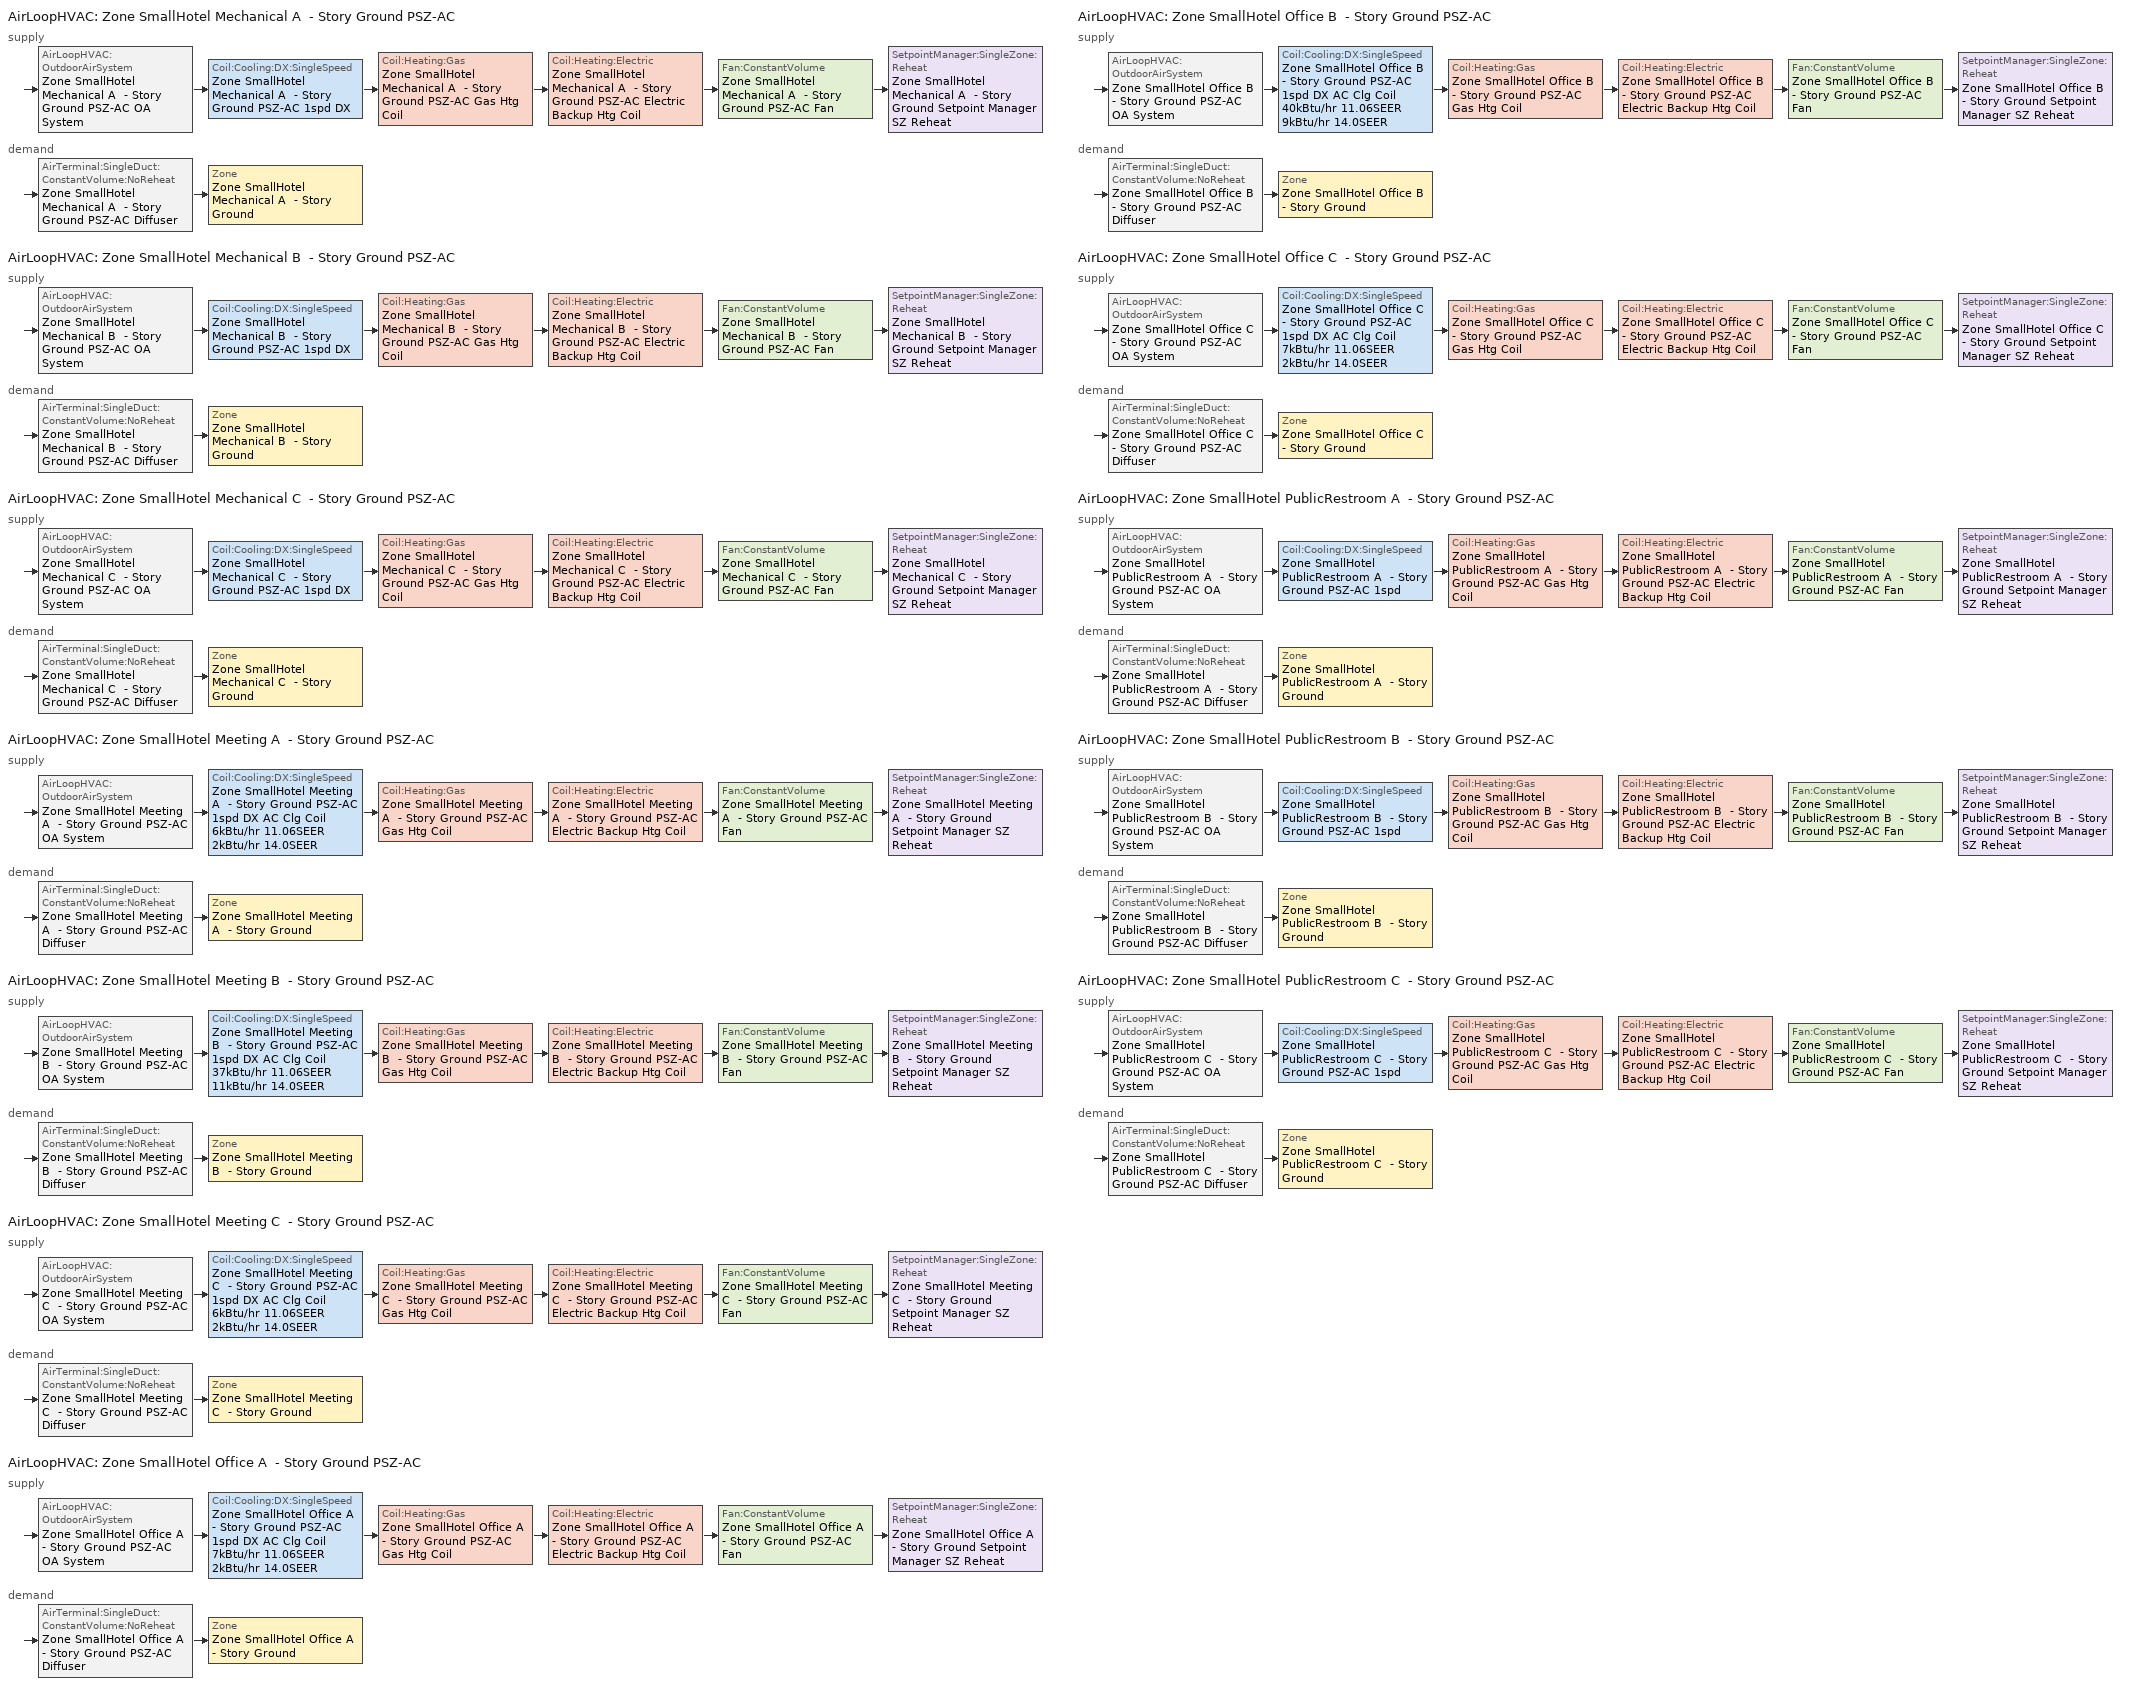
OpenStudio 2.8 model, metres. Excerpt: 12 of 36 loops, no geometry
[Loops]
AirLoopHVAC 'Zone SmallHotel Mechanical A  - Story Ground PSZ-AC'
 supply: AirLoopHVAC:OutdoorAirSystem 'Zone SmallHotel Mechanical A  - Story Ground PSZ-AC OA System' > Coil:Cooling:DX:SingleSpeed 'Zone SmallHotel Mechanical A  - Story Ground PSZ-AC 1spd DX AC Clg Coil 2kBtu/hr 11.06SEER 0kBtu/hr 14.0SEER' > Coil:Heating:Gas 'Zone SmallHotel Mechanical A  - Story Ground PSZ-AC Gas Htg Coil' > Coil:Heating:Electric 'Zone SmallHotel Mechanical A  - Story Ground PSZ-AC Electric Backup Htg Coil' > Fan:ConstantVolume 'Zone SmallHotel Mechanical A  - Story Ground PSZ-AC Fan' > SetpointManager:SingleZone:Reheat 'Zone SmallHotel Mechanical A  - Story Ground Setpoint Manager SZ Reheat'
 demand: AirTerminal:SingleDuct:ConstantVolume:NoReheat 'Zone SmallHotel Mechanical A  - Story Ground PSZ-AC Diffuser' > Zone 'Zone SmallHotel Mechanical A  - Story Ground'
AirLoopHVAC 'Zone SmallHotel Mechanical B  - Story Ground PSZ-AC'
 supply: AirLoopHVAC:OutdoorAirSystem 'Zone SmallHotel Mechanical B  - Story Ground PSZ-AC OA System' > Coil:Cooling:DX:SingleSpeed 'Zone SmallHotel Mechanical B  - Story Ground PSZ-AC 1spd DX AC Clg Coil 10kBtu/hr 11.06SEER 2kBtu/hr 14.0SEER' > Coil:Heating:Gas 'Zone SmallHotel Mechanical B  - Story Ground PSZ-AC Gas Htg Coil' > Coil:Heating:Electric 'Zone SmallHotel Mechanical B  - Story Ground PSZ-AC Electric Backup Htg Coil' > Fan:ConstantVolume 'Zone SmallHotel Mechanical B  - Story Ground PSZ-AC Fan' > SetpointManager:SingleZone:Reheat 'Zone SmallHotel Mechanical B  - Story Ground Setpoint Manager SZ Reheat'
 demand: AirTerminal:SingleDuct:ConstantVolume:NoReheat 'Zone SmallHotel Mechanical B  - Story Ground PSZ-AC Diffuser' > Zone 'Zone SmallHotel Mechanical B  - Story Ground'
AirLoopHVAC 'Zone SmallHotel Mechanical C  - Story Ground PSZ-AC'
 supply: AirLoopHVAC:OutdoorAirSystem 'Zone SmallHotel Mechanical C  - Story Ground PSZ-AC OA System' > Coil:Cooling:DX:SingleSpeed 'Zone SmallHotel Mechanical C  - Story Ground PSZ-AC 1spd DX AC Clg Coil 1kBtu/hr 11.06SEER 0kBtu/hr 14.0SEER' > Coil:Heating:Gas 'Zone SmallHotel Mechanical C  - Story Ground PSZ-AC Gas Htg Coil' > Coil:Heating:Electric 'Zone SmallHotel Mechanical C  - Story Ground PSZ-AC Electric Backup Htg Coil' > Fan:ConstantVolume 'Zone SmallHotel Mechanical C  - Story Ground PSZ-AC Fan' > SetpointManager:SingleZone:Reheat 'Zone SmallHotel Mechanical C  - Story Ground Setpoint Manager SZ Reheat'
 demand: AirTerminal:SingleDuct:ConstantVolume:NoReheat 'Zone SmallHotel Mechanical C  - Story Ground PSZ-AC Diffuser' > Zone 'Zone SmallHotel Mechanical C  - Story Ground'
AirLoopHVAC 'Zone SmallHotel Meeting A  - Story Ground PSZ-AC'
 supply: AirLoopHVAC:OutdoorAirSystem 'Zone SmallHotel Meeting A  - Story Ground PSZ-AC OA System' > Coil:Cooling:DX:SingleSpeed 'Zone SmallHotel Meeting A  - Story Ground PSZ-AC 1spd DX AC Clg Coil 6kBtu/hr 11.06SEER 2kBtu/hr 14.0SEER' > Coil:Heating:Gas 'Zone SmallHotel Meeting A  - Story Ground PSZ-AC Gas Htg Coil' > Coil:Heating:Electric 'Zone SmallHotel Meeting A  - Story Ground PSZ-AC Electric Backup Htg Coil' > Fan:ConstantVolume 'Zone SmallHotel Meeting A  - Story Ground PSZ-AC Fan' > SetpointManager:SingleZone:Reheat 'Zone SmallHotel Meeting A  - Story Ground Setpoint Manager SZ Reheat'
 demand: AirTerminal:SingleDuct:ConstantVolume:NoReheat 'Zone SmallHotel Meeting A  - Story Ground PSZ-AC Diffuser' > Zone 'Zone SmallHotel Meeting A  - Story Ground'
AirLoopHVAC 'Zone SmallHotel Meeting B  - Story Ground PSZ-AC'
 supply: AirLoopHVAC:OutdoorAirSystem 'Zone SmallHotel Meeting B  - Story Ground PSZ-AC OA System' > Coil:Cooling:DX:SingleSpeed 'Zone SmallHotel Meeting B  - Story Ground PSZ-AC 1spd DX AC Clg Coil 37kBtu/hr 11.06SEER 11kBtu/hr 14.0SEER' > Coil:Heating:Gas 'Zone SmallHotel Meeting B  - Story Ground PSZ-AC Gas Htg Coil' > Coil:Heating:Electric 'Zone SmallHotel Meeting B  - Story Ground PSZ-AC Electric Backup Htg Coil' > Fan:ConstantVolume 'Zone SmallHotel Meeting B  - Story Ground PSZ-AC Fan' > SetpointManager:SingleZone:Reheat 'Zone SmallHotel Meeting B  - Story Ground Setpoint Manager SZ Reheat'
 demand: AirTerminal:SingleDuct:ConstantVolume:NoReheat 'Zone SmallHotel Meeting B  - Story Ground PSZ-AC Diffuser' > Zone 'Zone SmallHotel Meeting B  - Story Ground'
AirLoopHVAC 'Zone SmallHotel Meeting C  - Story Ground PSZ-AC'
 supply: AirLoopHVAC:OutdoorAirSystem 'Zone SmallHotel Meeting C  - Story Ground PSZ-AC OA System' > Coil:Cooling:DX:SingleSpeed 'Zone SmallHotel Meeting C  - Story Ground PSZ-AC 1spd DX AC Clg Coil 6kBtu/hr 11.06SEER 2kBtu/hr 14.0SEER' > Coil:Heating:Gas 'Zone SmallHotel Meeting C  - Story Ground PSZ-AC Gas Htg Coil' > Coil:Heating:Electric 'Zone SmallHotel Meeting C  - Story Ground PSZ-AC Electric Backup Htg Coil' > Fan:ConstantVolume 'Zone SmallHotel Meeting C  - Story Ground PSZ-AC Fan' > SetpointManager:SingleZone:Reheat 'Zone SmallHotel Meeting C  - Story Ground Setpoint Manager SZ Reheat'
 demand: AirTerminal:SingleDuct:ConstantVolume:NoReheat 'Zone SmallHotel Meeting C  - Story Ground PSZ-AC Diffuser' > Zone 'Zone SmallHotel Meeting C  - Story Ground'
AirLoopHVAC 'Zone SmallHotel Office A  - Story Ground PSZ-AC'
 supply: AirLoopHVAC:OutdoorAirSystem 'Zone SmallHotel Office A  - Story Ground PSZ-AC OA System' > Coil:Cooling:DX:SingleSpeed 'Zone SmallHotel Office A  - Story Ground PSZ-AC 1spd DX AC Clg Coil 7kBtu/hr 11.06SEER 2kBtu/hr 14.0SEER' > Coil:Heating:Gas 'Zone SmallHotel Office A  - Story Ground PSZ-AC Gas Htg Coil' > Coil:Heating:Electric 'Zone SmallHotel Office A  - Story Ground PSZ-AC Electric Backup Htg Coil' > Fan:ConstantVolume 'Zone SmallHotel Office A  - Story Ground PSZ-AC Fan' > SetpointManager:SingleZone:Reheat 'Zone SmallHotel Office A  - Story Ground Setpoint Manager SZ Reheat'
 demand: AirTerminal:SingleDuct:ConstantVolume:NoReheat 'Zone SmallHotel Office A  - Story Ground PSZ-AC Diffuser' > Zone 'Zone SmallHotel Office A  - Story Ground'
AirLoopHVAC 'Zone SmallHotel Office B  - Story Ground PSZ-AC'
 supply: AirLoopHVAC:OutdoorAirSystem 'Zone SmallHotel Office B  - Story Ground PSZ-AC OA System' > Coil:Cooling:DX:SingleSpeed 'Zone SmallHotel Office B  - Story Ground PSZ-AC 1spd DX AC Clg Coil 40kBtu/hr 11.06SEER 9kBtu/hr 14.0SEER' > Coil:Heating:Gas 'Zone SmallHotel Office B  - Story Ground PSZ-AC Gas Htg Coil' > Coil:Heating:Electric 'Zone SmallHotel Office B  - Story Ground PSZ-AC Electric Backup Htg Coil' > Fan:ConstantVolume 'Zone SmallHotel Office B  - Story Ground PSZ-AC Fan' > SetpointManager:SingleZone:Reheat 'Zone SmallHotel Office B  - Story Ground Setpoint Manager SZ Reheat'
 demand: AirTerminal:SingleDuct:ConstantVolume:NoReheat 'Zone SmallHotel Office B  - Story Ground PSZ-AC Diffuser' > Zone 'Zone SmallHotel Office B  - Story Ground'
AirLoopHVAC 'Zone SmallHotel Office C  - Story Ground PSZ-AC'
 supply: AirLoopHVAC:OutdoorAirSystem 'Zone SmallHotel Office C  - Story Ground PSZ-AC OA System' > Coil:Cooling:DX:SingleSpeed 'Zone SmallHotel Office C  - Story Ground PSZ-AC 1spd DX AC Clg Coil 7kBtu/hr 11.06SEER 2kBtu/hr 14.0SEER' > Coil:Heating:Gas 'Zone SmallHotel Office C  - Story Ground PSZ-AC Gas Htg Coil' > Coil:Heating:Electric 'Zone SmallHotel Office C  - Story Ground PSZ-AC Electric Backup Htg Coil' > Fan:ConstantVolume 'Zone SmallHotel Office C  - Story Ground PSZ-AC Fan' > SetpointManager:SingleZone:Reheat 'Zone SmallHotel Office C  - Story Ground Setpoint Manager SZ Reheat'
 demand: AirTerminal:SingleDuct:ConstantVolume:NoReheat 'Zone SmallHotel Office C  - Story Ground PSZ-AC Diffuser' > Zone 'Zone SmallHotel Office C  - Story Ground'
AirLoopHVAC 'Zone SmallHotel PublicRestroom A  - Story Ground PSZ-AC'
 supply: AirLoopHVAC:OutdoorAirSystem 'Zone SmallHotel PublicRestroom A  - Story Ground PSZ-AC OA System' > Coil:Cooling:DX:SingleSpeed 'Zone SmallHotel PublicRestroom A  - Story Ground PSZ-AC 1spd DX AC Clg Coil 2kBtu/hr 11.06SEER 0kBtu/hr 14.0SEER' > Coil:Heating:Gas 'Zone SmallHotel PublicRestroom A  - Story Ground PSZ-AC Gas Htg Coil' > Coil:Heating:Electric 'Zone SmallHotel PublicRestroom A  - Story Ground PSZ-AC Electric Backup Htg Coil' > Fan:ConstantVolume 'Zone SmallHotel PublicRestroom A  - Story Ground PSZ-AC Fan' > SetpointManager:SingleZone:Reheat 'Zone SmallHotel PublicRestroom A  - Story Ground Setpoint Manager SZ Reheat'
 demand: AirTerminal:SingleDuct:ConstantVolume:NoReheat 'Zone SmallHotel PublicRestroom A  - Story Ground PSZ-AC Diffuser' > Zone 'Zone SmallHotel PublicRestroom A  - Story Ground'
AirLoopHVAC 'Zone SmallHotel PublicRestroom B  - Story Ground PSZ-AC'
 supply: AirLoopHVAC:OutdoorAirSystem 'Zone SmallHotel PublicRestroom B  - Story Ground PSZ-AC OA System' > Coil:Cooling:DX:SingleSpeed 'Zone SmallHotel PublicRestroom B  - Story Ground PSZ-AC 1spd DX AC Clg Coil 10kBtu/hr 11.06SEER 2kBtu/hr 14.0SEER' > Coil:Heating:Gas 'Zone SmallHotel PublicRestroom B  - Story Ground PSZ-AC Gas Htg Coil' > Coil:Heating:Electric 'Zone SmallHotel PublicRestroom B  - Story Ground PSZ-AC Electric Backup Htg Coil' > Fan:ConstantVolume 'Zone SmallHotel PublicRestroom B  - Story Ground PSZ-AC Fan' > SetpointManager:SingleZone:Reheat 'Zone SmallHotel PublicRestroom B  - Story Ground Setpoint Manager SZ Reheat'
 demand: AirTerminal:SingleDuct:ConstantVolume:NoReheat 'Zone SmallHotel PublicRestroom B  - Story Ground PSZ-AC Diffuser' > Zone 'Zone SmallHotel PublicRestroom B  - Story Ground'
AirLoopHVAC 'Zone SmallHotel PublicRestroom C  - Story Ground PSZ-AC'
 supply: AirLoopHVAC:OutdoorAirSystem 'Zone SmallHotel PublicRestroom C  - Story Ground PSZ-AC OA System' > Coil:Cooling:DX:SingleSpeed 'Zone SmallHotel PublicRestroom C  - Story Ground PSZ-AC 1spd DX AC Clg Coil 2kBtu/hr 11.06SEER 0kBtu/hr 14.0SEER' > Coil:Heating:Gas 'Zone SmallHotel PublicRestroom C  - Story Ground PSZ-AC Gas Htg Coil' > Coil:Heating:Electric 'Zone SmallHotel PublicRestroom C  - Story Ground PSZ-AC Electric Backup Htg Coil' > Fan:ConstantVolume 'Zone SmallHotel PublicRestroom C  - Story Ground PSZ-AC Fan' > SetpointManager:SingleZone:Reheat 'Zone SmallHotel PublicRestroom C  - Story Ground Setpoint Manager SZ Reheat'
 demand: AirTerminal:SingleDuct:ConstantVolume:NoReheat 'Zone SmallHotel PublicRestroom C  - Story Ground PSZ-AC Diffuser' > Zone 'Zone SmallHotel PublicRestroom C  - Story Ground'
[SizingPeriod:DesignDay] Daily Dry-Bulb Temperature Range {deltaC}=0; Barometric Pressure {Pa}=99040; Wind Direction {deg}=190; Sky Clearness=0; Rain Indicator=0; Snow Indicator=0; Day of Month=21; Month=1; Day Type=WinterDesignDay; Daylight Saving Time Indicator=0; Humidity Indicating Type=Wetbulb; Dry-Bulb Temperature Range Modifier Type=DefaultMultipliers; Solar Model Indicator=ASHRAEClearSky
Name | Maximum Dry-Bulb Temperature {C} | Humidity Indicating Conditions at Maximum Dry-Bulb | Wind Speed {m/s}
Cherry Capital Ann Htg 99% Condns DB 1 | -14.8 | -14.8 | 2.8
Cherry Capital Ann Htg 99.6% Condns DB 1 | -17.4 | -17.4 | 2.8
Cherry Capital Ann Htg Wind 99% Condns WS=>MCDB 1 | -3.8 | -3.8 | 9.5
[Sizing:Zone] Zone Cooling Design Supply Air Temperature Input Method=SupplyAirTemperature; Zone Cooling Design Supply Air Temperature {C}=12.7778; Zone Cooling Design Supply Air Temperature Difference {deltaC}=11.11; Zone Heating Design Supply Air Temperature Input Method=SupplyAirTemperature; Zone Heating Design Supply Air Temperature {C}=50; Zone Heating Design Supply Air Temperature Difference {deltaC}=11.11; Zone Cooling Design Supply Air Humidity Ratio {kg-H2O/kg-air}=0.0085; Zone Heating Design Supply Air Humidity Ratio {kg-H2O/kg-air}=0.008; Cooling Design Air Flow Method=DesignDay; Heating Design Air Flow Method=DesignDay; Account for Dedicated Outdoor Air System=No; Dedicated Outdoor Air System Control Strategy=NeutralSupplyAir; Dedicated Outdoor Air Low Setpoint Temperature for Design {C}=autosize; Dedicated Outdoor Air High Setpoint Temperature for Design {C}=autosize
Zone SmallHotel Mechanical A  - Story Ground; Zone SmallHotel Mechanical B  - Story Ground; Zone SmallHotel Mechanical C  - Story Ground; Zone SmallHotel PublicRestroom A  - Story Ground; Zone SmallHotel PublicRestroom B  - Story Ground; Zone SmallHotel PublicRestroom C  - Story Ground; Zone SmallHotel Meeting A  - Story Ground; Zone SmallHotel Meeting B  - Story Ground; Zone SmallHotel Meeting C  - Story Ground; Zone SmallHotel Office A  - Story Ground; Zone SmallHotel Office B  - Story Ground; Zone SmallHotel Office C  - Story Ground
[Zone equipment]
Zone SmallHotel Mechanical A  - Story Ground: Zone SmallHotel Mechanical A  - Story Ground PSZ-AC Diffuser
Zone SmallHotel Mechanical B  - Story Ground: Zone SmallHotel Mechanical B  - Story Ground PSZ-AC Diffuser
Zone SmallHotel Mechanical C  - Story Ground: Zone SmallHotel Mechanical C  - Story Ground PSZ-AC Diffuser
Zone SmallHotel PublicRestroom A  - Story Ground: Zone SmallHotel PublicRestroom A  - Story Ground Exhaust Fan, Zone SmallHotel PublicRestroom A  - Story Ground PSZ-AC Diffuser
Zone SmallHotel PublicRestroom B  - Story Ground: Zone SmallHotel PublicRestroom B  - Story Ground Exhaust Fan, Zone SmallHotel PublicRestroom B  - Story Ground PSZ-AC Diffuser
Zone SmallHotel PublicRestroom C  - Story Ground: Zone SmallHotel PublicRestroom C  - Story Ground Exhaust Fan, Zone SmallHotel PublicRestroom C  - Story Ground PSZ-AC Diffuser
Zone SmallHotel Meeting A  - Story Ground: Zone SmallHotel Meeting A  - Story Ground PSZ-AC Diffuser
Zone SmallHotel Meeting B  - Story Ground: Zone SmallHotel Meeting B  - Story Ground PSZ-AC Diffuser
Zone SmallHotel Meeting C  - Story Ground: Zone SmallHotel Meeting C  - Story Ground PSZ-AC Diffuser
Zone SmallHotel Office A  - Story Ground: Zone SmallHotel Office A  - Story Ground PSZ-AC Diffuser
Zone SmallHotel Office B  - Story Ground: Zone SmallHotel Office B  - Story Ground PSZ-AC Diffuser
Zone SmallHotel Office C  - Story Ground: Zone SmallHotel Office C  - Story Ground PSZ-AC Diffuser
[Fan:ZoneExhaust] Availability Schedule=Always On Discrete; Fan Total Efficiency=0.0660786; Pressure Rise {Pa}=124.544; Flow Fraction Schedule=Always On Discrete; System Availability Manager Coupling Mode=Decoupled
Name | Maximum Flow Rate {m3/s}
Zone SmallHotel PublicRestroom A  - Story Ground Exhaust Fan; Zone SmallHotel PublicRestroom C  - Story Ground Exhaust Fan | 0.00864341
Zone SmallHotel PublicRestroom B  - Story Ground Exhaust Fan | 0.0589409
[AirLoopHVAC] Design Supply Air Flow Rate {m3/s}=AutoSize
Name | Availability Schedule
Zone SmallHotel Mechanical A  - Story Ground PSZ-AC | Zone SmallHotel Mechanical A  - Story Ground PSZ-AC Occ Sch
Zone SmallHotel Mechanical B  - Story Ground PSZ-AC | Zone SmallHotel Mechanical B  - Story Ground PSZ-AC Occ Sch
Zone SmallHotel Mechanical C  - Story Ground PSZ-AC | Zone SmallHotel Mechanical C  - Story Ground PSZ-AC Occ Sch
Zone SmallHotel Meeting A  - Story Ground PSZ-AC | Zone SmallHotel Meeting A  - Story Ground PSZ-AC Occ Sch
Zone SmallHotel Meeting B  - Story Ground PSZ-AC | Zone SmallHotel Meeting B  - Story Ground PSZ-AC Occ Sch
Zone SmallHotel Meeting C  - Story Ground PSZ-AC | Zone SmallHotel Meeting C  - Story Ground PSZ-AC Occ Sch
Zone SmallHotel Office A  - Story Ground PSZ-AC | Zone SmallHotel Office A  - Story Ground PSZ-AC Occ Sch
Zone SmallHotel Office B  - Story Ground PSZ-AC | Zone SmallHotel Office B  - Story Ground PSZ-AC Occ Sch
Zone SmallHotel Office C  - Story Ground PSZ-AC | Zone SmallHotel Office C  - Story Ground PSZ-AC Occ Sch
Zone SmallHotel PublicRestroom A  - Story Ground PSZ-AC | Zone SmallHotel PublicRestroom A  - Story Ground PSZ-AC Occ Sch
Zone SmallHotel PublicRestroom B  - Story Ground PSZ-AC | Zone SmallHotel PublicRestroom B  - Story Ground PSZ-AC Occ Sch
Zone SmallHotel PublicRestroom C  - Story Ground PSZ-AC | Zone SmallHotel PublicRestroom C  - Story Ground PSZ-AC Occ Sch
[Sizing:System] Type of Load to Size On=Sensible; Design Outdoor Air Flow Rate {m3/s}=Autosize; Central Heating Maximum System Air Flow Ratio=1; Preheat Design Temperature {C}=7.22222; Preheat Design Humidity Ratio {kg-H2O/kg-Air}=0.008; Precool Design Temperature {C}=12.7778; Precool Design Humidity Ratio {kg-H2O/kg-Air}=0.008; Central Cooling Design Supply Air Temperature {C}=12.7778; Central Heating Design Supply Air Temperature {C}=50; Sizing Option=Coincident; 100% Outdoor Air in Cooling=No; 100% Outdoor Air in Heating=No; Central Cooling Design Supply Air Humidity Ratio {kg-H2O/kg-Air}=0.0085; Central Heating Design Supply Air Humidity Ratio {kg-H2O/kg-Air}=0.008; Cooling Design Air Flow Method=DesignDay; Cooling Design Air Flow Rate {m3/s}=0; Heating Design Air Flow Method=DesignDay; Heating Design Air Flow Rate {m3/s}=0; System Outdoor Air Method=ZoneSum; Zone Maximum Outdoor Air Fraction=1; Cooling Supply Air Flow Rate Per Floor Area {m3/s-m2}=0.00996765; Cooling Fraction of Autosized Cooling Supply Air Flow Rate=1; Cooling Supply Air Flow Rate Per Unit Cooling Capacity {m3/s-W}=3.94755e-05; Heating Supply Air Flow Rate Per Floor Area {m3/s-m2}=0.00996765; Heating Fraction of Autosized Heating Supply Air Flow Rate=1; Heating Fraction of Autosized Cooling Supply Air Flow Rate=1; Heating Supply Air Flow Rate Per Unit Heating Capacity {m3/s-W}=3.15882e-05; Cooling Design Capacity Method=CoolingDesignCapacity; Cooling Design Capacity {W}=autosize; Cooling Design Capacity Per Floor Area {W/m2}=234.7; Fraction of Autosized Cooling Design Capacity=1; Heating Design Capacity Method=HeatingDesignCapacity; Heating Design Capacity {W}=autosize; Heating Design Capacity Per Floor Area {W/m2}=157; Fraction of Autosized Heating Design Capacity=1; Central Cooling Capacity Control Method=OnOff
Zone SmallHotel Mechanical A  - Story Ground PSZ-AC; Zone SmallHotel Mechanical B  - Story Ground PSZ-AC; Zone SmallHotel Mechanical C  - Story Ground PSZ-AC; Zone SmallHotel Meeting A  - Story Ground PSZ-AC; Zone SmallHotel Meeting B  - Story Ground PSZ-AC; Zone SmallHotel Meeting C  - Story Ground PSZ-AC; Zone SmallHotel Office A  - Story Ground PSZ-AC; Zone SmallHotel Office B  - Story Ground PSZ-AC; Zone SmallHotel Office C  - Story Ground PSZ-AC; Zone SmallHotel PublicRestroom A  - Story Ground PSZ-AC; Zone SmallHotel PublicRestroom B  - Story Ground PSZ-AC; Zone SmallHotel PublicRestroom C  - Story Ground PSZ-AC
[SetpointManager:SingleZone:Reheat] Minimum Supply Air Temperature {C}=12.7778; Maximum Supply Air Temperature {C}=50
Name | Control Zone | Setpoint Node or NodeList
Zone SmallHotel Mechanical A  - Story Ground Setpoint Manager SZ Reheat | Zone SmallHotel Mechanical A  - Story Ground | Zone SmallHotel Mechanical A  - Story Ground PSZ-AC Supply Outlet Node
Zone SmallHotel Mechanical B  - Story Ground Setpoint Manager SZ Reheat | Zone SmallHotel Mechanical B  - Story Ground | Zone SmallHotel Mechanical B  - Story Ground PSZ-AC Supply Outlet Node
Zone SmallHotel Mechanical C  - Story Ground Setpoint Manager SZ Reheat | Zone SmallHotel Mechanical C  - Story Ground | Zone SmallHotel Mechanical C  - Story Ground PSZ-AC Supply Outlet Node
Zone SmallHotel Meeting A  - Story Ground Setpoint Manager SZ Reheat | Zone SmallHotel Meeting A  - Story Ground | Zone SmallHotel Meeting A  - Story Ground PSZ-AC Supply Outlet Node
Zone SmallHotel Meeting B  - Story Ground Setpoint Manager SZ Reheat | Zone SmallHotel Meeting B  - Story Ground | Zone SmallHotel Meeting B  - Story Ground PSZ-AC Supply Outlet Node
Zone SmallHotel Meeting C  - Story Ground Setpoint Manager SZ Reheat | Zone SmallHotel Meeting C  - Story Ground | Zone SmallHotel Meeting C  - Story Ground PSZ-AC Supply Outlet Node
Zone SmallHotel Office A  - Story Ground Setpoint Manager SZ Reheat | Zone SmallHotel Office A  - Story Ground | Zone SmallHotel Office A  - Story Ground PSZ-AC Supply Outlet Node
Zone SmallHotel Office B  - Story Ground Setpoint Manager SZ Reheat | Zone SmallHotel Office B  - Story Ground | Zone SmallHotel Office B  - Story Ground PSZ-AC Supply Outlet Node
Zone SmallHotel Office C  - Story Ground Setpoint Manager SZ Reheat | Zone SmallHotel Office C  - Story Ground | Zone SmallHotel Office C  - Story Ground PSZ-AC Supply Outlet Node
Zone SmallHotel PublicRestroom A  - Story Ground Setpoint Manager SZ Reheat | Zone SmallHotel PublicRestroom A  - Story Ground | Zone SmallHotel PublicRestroom A  - Story Ground PSZ-AC Supply Outlet Node
Zone SmallHotel PublicRestroom B  - Story Ground Setpoint Manager SZ Reheat | Zone SmallHotel PublicRestroom B  - Story Ground | Zone SmallHotel PublicRestroom B  - Story Ground PSZ-AC Supply Outlet Node
Zone SmallHotel PublicRestroom C  - Story Ground Setpoint Manager SZ Reheat | Zone SmallHotel PublicRestroom C  - Story Ground | Zone SmallHotel PublicRestroom C  - Story Ground PSZ-AC Supply Outlet Node
[Fan:ConstantVolume] Availability Schedule=Always On Discrete; Pressure Rise {Pa}=622.722; Maximum Flow Rate {m3/s}=AutoSize; Motor In Airstream Fraction=1
Name | Fan Total Efficiency | Motor Efficiency
Zone SmallHotel Mechanical A  - Story Ground PSZ-AC Fan; Zone SmallHotel Mechanical B  - Story Ground PSZ-AC Fan; Zone SmallHotel Mechanical C  - Story Ground PSZ-AC Fan; Zone SmallHotel Meeting A  - Story Ground PSZ-AC Fan; Zone SmallHotel Meeting C  - Story Ground PSZ-AC Fan; Zone SmallHotel Office A  - Story Ground PSZ-AC Fan; Zone SmallHotel Office C  - Story Ground PSZ-AC Fan; Zone SmallHotel PublicRestroom A  - Story Ground PSZ-AC Fan; Zone SmallHotel PublicRestroom B  - Story Ground PSZ-AC Fan; Zone SmallHotel PublicRestroom C  - Story Ground PSZ-AC Fan | 0.455 | 0.7
Zone SmallHotel Meeting B  - Story Ground PSZ-AC Fan; Zone SmallHotel Office B  - Story Ground PSZ-AC Fan | 0.55575 | 0.855
[Coil:Heating:Gas] Availability Schedule=Always On Discrete; Gas Burner Efficiency=0.78; Nominal Capacity {W}=AutoSize; Parasitic Electric Load {W}=0; Parasitic Gas Load {W}=0
Zone SmallHotel Mechanical A  - Story Ground PSZ-AC Gas Htg Coil; Zone SmallHotel Mechanical B  - Story Ground PSZ-AC Gas Htg Coil; Zone SmallHotel Mechanical C  - Story Ground PSZ-AC Gas Htg Coil; Zone SmallHotel Meeting A  - Story Ground PSZ-AC Gas Htg Coil; Zone SmallHotel Meeting B  - Story Ground PSZ-AC Gas Htg Coil; Zone SmallHotel Meeting C  - Story Ground PSZ-AC Gas Htg Coil; Zone SmallHotel Office A  - Story Ground PSZ-AC Gas Htg Coil; Zone SmallHotel Office B  - Story Ground PSZ-AC Gas Htg Coil; Zone SmallHotel Office C  - Story Ground PSZ-AC Gas Htg Coil; Zone SmallHotel PublicRestroom A  - Story Ground PSZ-AC Gas Htg Coil; Zone SmallHotel PublicRestroom B  - Story Ground PSZ-AC Gas Htg Coil; Zone SmallHotel PublicRestroom C  - Story Ground PSZ-AC Gas Htg Coil
[Coil:Heating:Electric] Availability Schedule=Always On Discrete; Efficiency=1
Zone SmallHotel Mechanical A  - Story Ground PSZ-AC Electric Backup Htg Coil; Zone SmallHotel Mechanical B  - Story Ground PSZ-AC Electric Backup Htg Coil; Zone SmallHotel Mechanical C  - Story Ground PSZ-AC Electric Backup Htg Coil; Zone SmallHotel Meeting A  - Story Ground PSZ-AC Electric Backup Htg Coil; Zone SmallHotel Meeting B  - Story Ground PSZ-AC Electric Backup Htg Coil; Zone SmallHotel Meeting C  - Story Ground PSZ-AC Electric Backup Htg Coil; Zone SmallHotel Office A  - Story Ground PSZ-AC Electric Backup Htg Coil; Zone SmallHotel Office B  - Story Ground PSZ-AC Electric Backup Htg Coil; Zone SmallHotel Office C  - Story Ground PSZ-AC Electric Backup Htg Coil; Zone SmallHotel PublicRestroom A  - Story Ground PSZ-AC Electric Backup Htg Coil; Zone SmallHotel PublicRestroom B  - Story Ground PSZ-AC Electric Backup Htg Coil; Zone SmallHotel PublicRestroom C  - Story Ground PSZ-AC Electric Backup Htg Coil
[Coil:Cooling:DX:SingleSpeed] Availability Schedule=Always On Discrete; Rated Total Cooling Capacity {W}=autosize; Rated Sensible Heat Ratio=autosize; Rated COP {W/W}=4.11713; Rated Air Flow Rate {m3/s}=autosize; Rated Evaporator Fan Power Per Volume Flow Rate {W/(m3/s)}=773.3; Total Cooling Capacity Function of Temperature Curve=PSZ-AC_Unitary_PackagecoolCapFT; Total Cooling Capacity Function of Flow Fraction Curve=PSZ-AC_Unitary_PackagecoolFFF; Energy Input Ratio Function of Temperature Curve=PSZ-AC DX Unitary Package EIRFT; Energy Input Ratio Function of Flow Fraction Curve=PSZ-AC_Unitary_PackagecoolEIRFFF; Part Load Fraction Correlation Curve=PSZ-AC_Unitary_PackagecoolPLR; Condenser Type=AirCooled; Evaporative Condenser Effectiveness=0; Evaporative Condenser Air Flow Rate {m3/s}=Autosize; Evaporative Condenser Pump Rated Power Consumption {W}=Autosize; Crankcase Heater Capacity {W}=0; Maximum Outdoor Dry-Bulb Temperature for Crankcase Heater Operation {C}=0; Basin Heater Capacity {W/K}=0; Basin Heater Setpoint Temperature {C}=10
Zone SmallHotel Mechanical A  - Story Ground PSZ-AC 1spd DX AC Clg Coil 2kBtu/hr 11.06SEER 0kBtu/hr 14.0SEER; Zone SmallHotel Mechanical B  - Story Ground PSZ-AC 1spd DX AC Clg Coil 10kBtu/hr 11.06SEER 2kBtu/hr 14.0SEER; Zone SmallHotel Mechanical C  - Story Ground PSZ-AC 1spd DX AC Clg Coil 1kBtu/hr 11.06SEER 0kBtu/hr 14.0SEER; Zone SmallHotel Meeting A  - Story Ground PSZ-AC 1spd DX AC Clg Coil 6kBtu/hr 11.06SEER 2kBtu/hr 14.0SEER; Zone SmallHotel Meeting B  - Story Ground PSZ-AC 1spd DX AC Clg Coil 37kBtu/hr 11.06SEER 11kBtu/hr 14.0SEER; Zone SmallHotel Meeting C  - Story Ground PSZ-AC 1spd DX AC Clg Coil 6kBtu/hr 11.06SEER 2kBtu/hr 14.0SEER; Zone SmallHotel Office A  - Story Ground PSZ-AC 1spd DX AC Clg Coil 7kBtu/hr 11.06SEER 2kBtu/hr 14.0SEER; Zone SmallHotel Office B  - Story Ground PSZ-AC 1spd DX AC Clg Coil 40kBtu/hr 11.06SEER 9kBtu/hr 14.0SEER; Zone SmallHotel Office C  - Story Ground PSZ-AC 1spd DX AC Clg Coil 7kBtu/hr 11.06SEER 2kBtu/hr 14.0SEER; Zone SmallHotel PublicRestroom A  - Story Ground PSZ-AC 1spd DX AC Clg Coil 2kBtu/hr 11.06SEER 0kBtu/hr 14.0SEER; Zone SmallHotel PublicRestroom B  - Story Ground PSZ-AC 1spd DX AC Clg Coil 10kBtu/hr 11.06SEER 2kBtu/hr 14.0SEER; Zone SmallHotel PublicRestroom C  - Story Ground PSZ-AC 1spd DX AC Clg Coil 2kBtu/hr 11.06SEER 0kBtu/hr 14.0SEER
[Controller:OutdoorAir] Minimum Outdoor Air Flow Rate {m3/s}=autosize; Maximum Outdoor Air Flow Rate {m3/s}=Autosize; Economizer Control Action Type=ModulateFlow; Lockout Type=NoLockout; Minimum Limit Type=FixedMinimum; High Humidity Control=No
Name | Economizer Control Type | Economizer Maximum Limit Dry-Bulb Temperature {C} | Economizer Maximum Limit Enthalpy {J/kg} | Minimum Outdoor Air Schedule | Controller Mechanical Ventilation | Heat Recovery Bypass Control Type
Zone SmallHotel Mechanical A  - Story Ground PSZ-AC OA System Controller | NoEconomizer | 28 | 64000 | Zone SmallHotel Mechanical A  - Story Ground PSZ-AC Occ Sch | Controller Mechanical Ventilation 19 | BypassWhenWithinEconomizerLimits
Zone SmallHotel Mechanical B  - Story Ground PSZ-AC OA System Controller | NoEconomizer | 28 | 64000 | Zone SmallHotel Mechanical B  - Story Ground PSZ-AC Occ Sch | Controller Mechanical Ventilation 20 | BypassWhenWithinEconomizerLimits
Zone SmallHotel Mechanical C  - Story Ground PSZ-AC OA System Controller | NoEconomizer | 28 | 64000 | Zone SmallHotel Mechanical C  - Story Ground PSZ-AC Occ Sch | Controller Mechanical Ventilation 21 | BypassWhenWithinEconomizerLimits
Zone SmallHotel Meeting A  - Story Ground PSZ-AC OA System Controller | NoEconomizer | 28 | 64000 | Zone SmallHotel Meeting A  - Story Ground PSZ-AC Occ Sch | Controller Mechanical Ventilation 22 | BypassWhenWithinEconomizerLimits
Zone SmallHotel Meeting B  - Story Ground PSZ-AC OA System Controller | DifferentialDryBulb |  |  | Zone SmallHotel Meeting B  - Story Ground PSZ-AC Occ Sch | Controller Mechanical Ventilation 23 | BypassWhenOAFlowGreaterThanMinimum
Zone SmallHotel Meeting C  - Story Ground PSZ-AC OA System Controller | NoEconomizer | 28 | 64000 | Zone SmallHotel Meeting C  - Story Ground PSZ-AC Occ Sch | Controller Mechanical Ventilation 24 | BypassWhenOAFlowGreaterThanMinimum
Zone SmallHotel Office A  - Story Ground PSZ-AC OA System Controller | NoEconomizer | 28 | 64000 | Zone SmallHotel Office A  - Story Ground PSZ-AC Occ Sch | Controller Mechanical Ventilation 25 | BypassWhenOAFlowGreaterThanMinimum
Zone SmallHotel Office B  - Story Ground PSZ-AC OA System Controller | DifferentialDryBulb |  |  | Zone SmallHotel Office B  - Story Ground PSZ-AC Occ Sch | Controller Mechanical Ventilation 26 | BypassWhenOAFlowGreaterThanMinimum
Zone SmallHotel Office C  - Story Ground PSZ-AC OA System Controller | NoEconomizer | 28 | 64000 | Zone SmallHotel Office C  - Story Ground PSZ-AC Occ Sch | Controller Mechanical Ventilation 27 | BypassWhenOAFlowGreaterThanMinimum
Zone SmallHotel PublicRestroom A  - Story Ground PSZ-AC OA System Controller | NoEconomizer | 28 | 64000 | Zone SmallHotel PublicRestroom A  - Story Ground PSZ-AC Occ Sch | Controller Mechanical Ventilation 28 | BypassWhenWithinEconomizerLimits
Zone SmallHotel PublicRestroom B  - Story Ground PSZ-AC OA System Controller | NoEconomizer | 28 | 64000 | Zone SmallHotel PublicRestroom B  - Story Ground PSZ-AC Occ Sch | Controller Mechanical Ventilation 29 | BypassWhenWithinEconomizerLimits
Zone SmallHotel PublicRestroom C  - Story Ground PSZ-AC OA System Controller | NoEconomizer | 28 | 64000 | Zone SmallHotel PublicRestroom C  - Story Ground PSZ-AC Occ Sch | Controller Mechanical Ventilation 30 | BypassWhenWithinEconomizerLimits
[Controller:MechanicalVentilation] Availability Schedule=Always On Discrete; System Outdoor Air Method=ZoneSum
Controller Mechanical Ventilation 19; Controller Mechanical Ventilation 20; Controller Mechanical Ventilation 21; Controller Mechanical Ventilation 22; Controller Mechanical Ventilation 23; Controller Mechanical Ventilation 24; Controller Mechanical Ventilation 25; Controller Mechanical Ventilation 26; Controller Mechanical Ventilation 27; Controller Mechanical Ventilation 28; Controller Mechanical Ventilation 29; Controller Mechanical Ventilation 30
[AirLoopHVAC:OutdoorAirSystem]
Name | Controller
Zone SmallHotel Mechanical A  - Story Ground PSZ-AC OA System | Zone SmallHotel Mechanical A  - Story Ground PSZ-AC OA System Controller
Zone SmallHotel Mechanical B  - Story Ground PSZ-AC OA System | Zone SmallHotel Mechanical B  - Story Ground PSZ-AC OA System Controller
Zone SmallHotel Mechanical C  - Story Ground PSZ-AC OA System | Zone SmallHotel Mechanical C  - Story Ground PSZ-AC OA System Controller
Zone SmallHotel Meeting A  - Story Ground PSZ-AC OA System | Zone SmallHotel Meeting A  - Story Ground PSZ-AC OA System Controller
Zone SmallHotel Meeting B  - Story Ground PSZ-AC OA System | Zone SmallHotel Meeting B  - Story Ground PSZ-AC OA System Controller
Zone SmallHotel Meeting C  - Story Ground PSZ-AC OA System | Zone SmallHotel Meeting C  - Story Ground PSZ-AC OA System Controller
Zone SmallHotel Office A  - Story Ground PSZ-AC OA System | Zone SmallHotel Office A  - Story Ground PSZ-AC OA System Controller
Zone SmallHotel Office B  - Story Ground PSZ-AC OA System | Zone SmallHotel Office B  - Story Ground PSZ-AC OA System Controller
Zone SmallHotel Office C  - Story Ground PSZ-AC OA System | Zone SmallHotel Office C  - Story Ground PSZ-AC OA System Controller
Zone SmallHotel PublicRestroom A  - Story Ground PSZ-AC OA System | Zone SmallHotel PublicRestroom A  - Story Ground PSZ-AC OA System Controller
Zone SmallHotel PublicRestroom B  - Story Ground PSZ-AC OA System | Zone SmallHotel PublicRestroom B  - Story Ground PSZ-AC OA System Controller
Zone SmallHotel PublicRestroom C  - Story Ground PSZ-AC OA System | Zone SmallHotel PublicRestroom C  - Story Ground PSZ-AC OA System Controller
[AirTerminal:SingleDuct:ConstantVolume:NoReheat] Availability Schedule=Always On Discrete; Maximum Air Flow Rate {m3/s}=AutoSize
Zone SmallHotel Mechanical A  - Story Ground PSZ-AC Diffuser; Zone SmallHotel Mechanical B  - Story Ground PSZ-AC Diffuser; Zone SmallHotel Mechanical C  - Story Ground PSZ-AC Diffuser; Zone SmallHotel Meeting A  - Story Ground PSZ-AC Diffuser; Zone SmallHotel Meeting B  - Story Ground PSZ-AC Diffuser; Zone SmallHotel Meeting C  - Story Ground PSZ-AC Diffuser; Zone SmallHotel Office A  - Story Ground PSZ-AC Diffuser; Zone SmallHotel Office B  - Story Ground PSZ-AC Diffuser; Zone SmallHotel Office C  - Story Ground PSZ-AC Diffuser; Zone SmallHotel PublicRestroom A  - Story Ground PSZ-AC Diffuser; Zone SmallHotel PublicRestroom B  - Story Ground PSZ-AC Diffuser; Zone SmallHotel PublicRestroom C  - Story Ground PSZ-AC Diffuser
[SetpointManager:OutdoorAirPretreat] Minimum Setpoint Temperature {C}=-99; Maximum Setpoint Temperature {C}=99; Minimum Setpoint Humidity Ratio {kgWater/kgDryAir}=1e-05; Maximum Setpoint Humidity Ratio {kgWater/kgDryAir}=1
Setpoint Manager Outdoor Air Pretreat 1; Setpoint Manager Outdoor Air Pretreat 2; Setpoint Manager Outdoor Air Pretreat 3; Setpoint Manager Outdoor Air Pretreat 4; Setpoint Manager Outdoor Air Pretreat 5; Setpoint Manager Outdoor Air Pretreat 6; Setpoint Manager Outdoor Air Pretreat 7; Setpoint Manager Outdoor Air Pretreat 8
[Schedule:Ruleset]
Name | Default Day Schedule | Summer Design Day Schedule | Winter Design Day Schedule
Zone SmallHotel Mechanical A  - Story Ground PSZ-AC Occ Sch | Zone SmallHotel Mechanical A  - Story Ground PSZ-AC Occ Sch Default | Zone SmallHotel Mechanical A  - Story Ground PSZ-AC Occ Sch Summer Design Day | Zone SmallHotel Mechanical A  - Story Ground PSZ-AC Occ Sch Winter Design Day
Zone SmallHotel Mechanical B  - Story Ground PSZ-AC Occ Sch | Zone SmallHotel Mechanical B  - Story Ground PSZ-AC Occ Sch Default | Zone SmallHotel Mechanical B  - Story Ground PSZ-AC Occ Sch Summer Design Day | Zone SmallHotel Mechanical B  - Story Ground PSZ-AC Occ Sch Winter Design Day
Zone SmallHotel Mechanical C  - Story Ground PSZ-AC Occ Sch | Zone SmallHotel Mechanical C  - Story Ground PSZ-AC Occ Sch Default | Zone SmallHotel Mechanical C  - Story Ground PSZ-AC Occ Sch Summer Design Day | Zone SmallHotel Mechanical C  - Story Ground PSZ-AC Occ Sch Winter Design Day
Zone SmallHotel Meeting A  - Story Ground PSZ-AC Occ Sch | Zone SmallHotel Meeting A  - Story Ground PSZ-AC Occ Sch Default | Zone SmallHotel Meeting A  - Story Ground PSZ-AC Occ Sch Summer Design Day | Zone SmallHotel Meeting A  - Story Ground PSZ-AC Occ Sch Winter Design Day
Zone SmallHotel Meeting B  - Story Ground PSZ-AC Occ Sch | Zone SmallHotel Meeting B  - Story Ground PSZ-AC Occ Sch Default | Zone SmallHotel Meeting B  - Story Ground PSZ-AC Occ Sch Summer Design Day | Zone SmallHotel Meeting B  - Story Ground PSZ-AC Occ Sch Winter Design Day
Zone SmallHotel Meeting C  - Story Ground PSZ-AC Occ Sch | Zone SmallHotel Meeting C  - Story Ground PSZ-AC Occ Sch Default | Zone SmallHotel Meeting C  - Story Ground PSZ-AC Occ Sch Summer Design Day | Zone SmallHotel Meeting C  - Story Ground PSZ-AC Occ Sch Winter Design Day
Zone SmallHotel Office A  - Story Ground PSZ-AC Occ Sch | Zone SmallHotel Office A  - Story Ground PSZ-AC Occ Sch Default | Zone SmallHotel Office A  - Story Ground PSZ-AC Occ Sch Summer Design Day | Zone SmallHotel Office A  - Story Ground PSZ-AC Occ Sch Winter Design Day
Zone SmallHotel Office B  - Story Ground PSZ-AC Occ Sch | Zone SmallHotel Office B  - Story Ground PSZ-AC Occ Sch Default | Zone SmallHotel Office B  - Story Ground PSZ-AC Occ Sch Summer Design Day | Zone SmallHotel Office B  - Story Ground PSZ-AC Occ Sch Winter Design Day
Zone SmallHotel Office C  - Story Ground PSZ-AC Occ Sch | Zone SmallHotel Office C  - Story Ground PSZ-AC Occ Sch Default | Zone SmallHotel Office C  - Story Ground PSZ-AC Occ Sch Summer Design Day | Zone SmallHotel Office C  - Story Ground PSZ-AC Occ Sch Winter Design Day
Zone SmallHotel PublicRestroom A  - Story Ground PSZ-AC Occ Sch | Zone SmallHotel PublicRestroom A  - Story Ground PSZ-AC Occ Sch Default | Zone SmallHotel PublicRestroom A  - Story Ground PSZ-AC Occ Sch Summer Design Day | Zone SmallHotel PublicRestroom A  - Story Ground PSZ-AC Occ Sch Winter Design Day
Zone SmallHotel PublicRestroom B  - Story Ground PSZ-AC Occ Sch | Zone SmallHotel PublicRestroom B  - Story Ground PSZ-AC Occ Sch Default | Zone SmallHotel PublicRestroom B  - Story Ground PSZ-AC Occ Sch Summer Design Day | Zone SmallHotel PublicRestroom B  - Story Ground PSZ-AC Occ Sch Winter Design Day
Zone SmallHotel PublicRestroom C  - Story Ground PSZ-AC Occ Sch | Zone SmallHotel PublicRestroom C  - Story Ground PSZ-AC Occ Sch Default | Zone SmallHotel PublicRestroom C  - Story Ground PSZ-AC Occ Sch Summer Design Day | Zone SmallHotel PublicRestroom C  - Story Ground PSZ-AC Occ Sch Winter Design Day
[Schedule:Day]
Zone SmallHotel Mechanical A  - Story Ground PSZ-AC Occ Sch Default; Zone SmallHotel Mechanical A  - Story Ground PSZ-AC Occ Sch Sunday; Zone SmallHotel Mechanical B  - Story Ground PSZ-AC Occ Sch Default; Zone SmallHotel Mechanical B  - Story Ground PSZ-AC Occ Sch Sunday; Zone SmallHotel Mechanical C  - Story Ground PSZ-AC Occ Sch Default; Zone SmallHotel Mechanical C  - Story Ground PSZ-AC Occ Sch Sunday: 24, 0, 0
Zone SmallHotel Mechanical A  - Story Ground PSZ-AC Occ Sch Winter Design Day; Zone SmallHotel Mechanical A  - Story Ground PSZ-AC Occ Sch Summer Design Day; Zone SmallHotel Mechanical B  - Story Ground PSZ-AC Occ Sch Winter Design Day; Zone SmallHotel Mechanical B  - Story Ground PSZ-AC Occ Sch Summer Design Day; Zone SmallHotel Mechanical C  - Story Ground PSZ-AC Occ Sch Winter Design Day; Zone SmallHotel Mechanical C  - Story Ground PSZ-AC Occ Sch Summer Design Day; Zone SmallHotel Meeting A  - Story Ground PSZ-AC Occ Sch Winter Design Day; Zone SmallHotel Meeting A  - Story Ground PSZ-AC Occ Sch Summer Design Day; Zone SmallHotel Meeting B  - Story Ground PSZ-AC Occ Sch Winter Design Day; Zone SmallHotel Meeting B  - Story Ground PSZ-AC Occ Sch Summer Design Day; Zone SmallHotel Meeting C  - Story Ground PSZ-AC Occ Sch Winter Design Day; Zone SmallHotel Meeting C  - Story Ground PSZ-AC Occ Sch Summer Design Day; Zone SmallHotel Office A  - Story Ground PSZ-AC Occ Sch Default; Zone SmallHotel Office A  - Story Ground PSZ-AC Occ Sch Winter Design Day; Zone SmallHotel Office A  - Story Ground PSZ-AC Occ Sch Summer Design Day; Zone SmallHotel Office A  - Story Ground PSZ-AC Occ Sch Sunday; Zone SmallHotel Office B  - Story Ground PSZ-AC Occ Sch Default; Zone SmallHotel Office B  - Story Ground PSZ-AC Occ Sch Winter Design Day; Zone SmallHotel Office B  - Story Ground PSZ-AC Occ Sch Summer Design Day; Zone SmallHotel Office B  - Story Ground PSZ-AC Occ Sch Sunday; Zone SmallHotel Office C  - Story Ground PSZ-AC Occ Sch Default; Zone SmallHotel Office C  - Story Ground PSZ-AC Occ Sch Winter Design Day; Zone SmallHotel Office C  - Story Ground PSZ-AC Occ Sch Summer Design Day; Zone SmallHotel Office C  - Story Ground PSZ-AC Occ Sch Sunday; Zone SmallHotel PublicRestroom A  - Story Ground PSZ-AC Occ Sch Default; Zone SmallHotel PublicRestroom A  - Story Ground PSZ-AC Occ Sch Winter Design Day; Zone SmallHotel PublicRestroom A  - Story Ground PSZ-AC Occ Sch Summer Design Day; Zone SmallHotel PublicRestroom A  - Story Ground PSZ-AC Occ Sch Sunday; Zone SmallHotel PublicRestroom B  - Story Ground PSZ-AC Occ Sch Default; Zone SmallHotel PublicRestroom B  - Story Ground PSZ-AC Occ Sch Winter Design Day; Zone SmallHotel PublicRestroom B  - Story Ground PSZ-AC Occ Sch Summer Design Day; Zone SmallHotel PublicRestroom B  - Story Ground PSZ-AC Occ Sch Sunday; Zone SmallHotel PublicRestroom C  - Story Ground PSZ-AC Occ Sch Default; Zone SmallHotel PublicRestroom C  - Story Ground PSZ-AC Occ Sch Winter Design Day; Zone SmallHotel PublicRestroom C  - Story Ground PSZ-AC Occ Sch Summer Design Day; Zone SmallHotel PublicRestroom C  - Story Ground PSZ-AC Occ Sch Sunday: 24, 0, 1
Zone SmallHotel Meeting A  - Story Ground PSZ-AC Occ Sch Default; Zone SmallHotel Meeting B  - Story Ground PSZ-AC Occ Sch Default; Zone SmallHotel Meeting C  - Story Ground PSZ-AC Occ Sch Default: 0, 45, 1, 8, 45, 0, 12, 15, 1, 17, 0, 0, 24, 0, 1
Zone SmallHotel Meeting A  - Story Ground PSZ-AC Occ Sch Saturday; Zone SmallHotel Meeting A  - Story Ground PSZ-AC Occ Sch Sunday; Zone SmallHotel Meeting B  - Story Ground PSZ-AC Occ Sch Saturday; Zone SmallHotel Meeting B  - Story Ground PSZ-AC Occ Sch Sunday; Zone SmallHotel Meeting C  - Story Ground PSZ-AC Occ Sch Saturday; Zone SmallHotel Meeting C  - Story Ground PSZ-AC Occ Sch Sunday: 7, 30, 0, 11, 45, 1, 12, 30, 0, 17, 30, 1, 24, 0, 0
[Schedule:Rule] Date Specification Type=DateRange; Start Month=1; Start Day=1; End Month=12
Name | Schedule Ruleset | Rule Order | Day Schedule | Apply Sunday | Apply Monday | Apply Tuesday | Apply Wednesday | Apply Thursday | Apply Friday | End Day | Apply Saturday
Zone SmallHotel Mechanical A  - Story Ground PSZ-AC Occ Sch Sunday Rule | Zone SmallHotel Mechanical A  - Story Ground PSZ-AC Occ Sch | 0 | Zone SmallHotel Mechanical A  - Story Ground PSZ-AC Occ Sch Sunday | Yes | Yes | Yes | Yes | Yes | Yes | 31
Zone SmallHotel Mechanical B  - Story Ground PSZ-AC Occ Sch Sunday Rule | Zone SmallHotel Mechanical B  - Story Ground PSZ-AC Occ Sch | 0 | Zone SmallHotel Mechanical B  - Story Ground PSZ-AC Occ Sch Sunday | Yes | Yes | Yes | Yes | Yes | Yes | 31
Zone SmallHotel Mechanical C  - Story Ground PSZ-AC Occ Sch Sunday Rule | Zone SmallHotel Mechanical C  - Story Ground PSZ-AC Occ Sch | 0 | Zone SmallHotel Mechanical C  - Story Ground PSZ-AC Occ Sch Sunday | Yes | Yes | Yes | Yes | Yes | Yes | 31
Zone SmallHotel Meeting A  - Story Ground PSZ-AC Occ Sch Saturday Rule | Zone SmallHotel Meeting A  - Story Ground PSZ-AC Occ Sch | 1 | Zone SmallHotel Meeting A  - Story Ground PSZ-AC Occ Sch Saturday |  |  |  |  |  |  | 24 | Yes
Zone SmallHotel Meeting A  - Story Ground PSZ-AC Occ Sch Sunday Rule | Zone SmallHotel Meeting A  - Story Ground PSZ-AC Occ Sch | 0 | Zone SmallHotel Meeting A  - Story Ground PSZ-AC Occ Sch Sunday | Yes |  |  |  |  |  | 31
Zone SmallHotel Meeting B  - Story Ground PSZ-AC Occ Sch Saturday Rule | Zone SmallHotel Meeting B  - Story Ground PSZ-AC Occ Sch | 1 | Zone SmallHotel Meeting B  - Story Ground PSZ-AC Occ Sch Saturday |  |  |  |  |  |  | 24 | Yes
Zone SmallHotel Meeting B  - Story Ground PSZ-AC Occ Sch Sunday Rule | Zone SmallHotel Meeting B  - Story Ground PSZ-AC Occ Sch | 0 | Zone SmallHotel Meeting B  - Story Ground PSZ-AC Occ Sch Sunday | Yes |  |  |  |  |  | 31
Zone SmallHotel Meeting C  - Story Ground PSZ-AC Occ Sch Saturday Rule | Zone SmallHotel Meeting C  - Story Ground PSZ-AC Occ Sch | 1 | Zone SmallHotel Meeting C  - Story Ground PSZ-AC Occ Sch Saturday |  |  |  |  |  |  | 24 | Yes
Zone SmallHotel Meeting C  - Story Ground PSZ-AC Occ Sch Sunday Rule | Zone SmallHotel Meeting C  - Story Ground PSZ-AC Occ Sch | 0 | Zone SmallHotel Meeting C  - Story Ground PSZ-AC Occ Sch Sunday | Yes |  |  |  |  |  | 31
Zone SmallHotel Office A  - Story Ground PSZ-AC Occ Sch Sunday Rule | Zone SmallHotel Office A  - Story Ground PSZ-AC Occ Sch | 0 | Zone SmallHotel Office A  - Story Ground PSZ-AC Occ Sch Sunday | Yes | Yes | Yes | Yes | Yes | Yes | 31
Zone SmallHotel Office B  - Story Ground PSZ-AC Occ Sch Sunday Rule | Zone SmallHotel Office B  - Story Ground PSZ-AC Occ Sch | 0 | Zone SmallHotel Office B  - Story Ground PSZ-AC Occ Sch Sunday | Yes | Yes | Yes | Yes | Yes | Yes | 31
Zone SmallHotel Office C  - Story Ground PSZ-AC Occ Sch Sunday Rule | Zone SmallHotel Office C  - Story Ground PSZ-AC Occ Sch | 0 | Zone SmallHotel Office C  - Story Ground PSZ-AC Occ Sch Sunday | Yes | Yes | Yes | Yes | Yes | Yes | 31
Zone SmallHotel PublicRestroom A  - Story Ground PSZ-AC Occ Sch Sunday Rule | Zone SmallHotel PublicRestroom A  - Story Ground PSZ-AC Occ Sch | 0 | Zone SmallHotel PublicRestroom A  - Story Ground PSZ-AC Occ Sch Sunday | Yes | Yes | Yes | Yes | Yes | Yes | 31
Zone SmallHotel PublicRestroom B  - Story Ground PSZ-AC Occ Sch Sunday Rule | Zone SmallHotel PublicRestroom B  - Story Ground PSZ-AC Occ Sch | 0 | Zone SmallHotel PublicRestroom B  - Story Ground PSZ-AC Occ Sch Sunday | Yes | Yes | Yes | Yes | Yes | Yes | 31
Zone SmallHotel PublicRestroom C  - Story Ground PSZ-AC Occ Sch Sunday Rule | Zone SmallHotel PublicRestroom C  - Story Ground PSZ-AC Occ Sch | 0 | Zone SmallHotel PublicRestroom C  - Story Ground PSZ-AC Occ Sch Sunday | Yes | Yes | Yes | Yes | Yes | Yes | 31
[Schedule:Constant]
Always On Discrete: Value=1
[Curve:Biquadratic] Minimum Value of x=12.77778; Maximum Value of x=23.88889; Minimum Value of y=21.11111; Maximum Value of y=46.11111
Name | Coefficient1 Constant | Coefficient2 x | Coefficient3 x**2 | Coefficient4 y | Coefficient5 y**2 | Coefficient6 x*y
PSZ-AC_Unitary_PackagecoolCapFT | 0.766956 | 0.0107756 | -4.14703e-05 | 0.00134961 | -0.000261144 | 0.000457488
PSZ-AC DX Unitary Package EIRFT | 0.297145 | 0.0430933 | -0.000748766 | 0.00597727 | 0.000482112 | -0.000956448
[Curve:Quadratic]
Name | Coefficient1 Constant | Coefficient2 x | Coefficient3 x**2 | Minimum Value of x | Maximum Value of x
PSZ-AC_Unitary_PackagecoolFFF | 0.8 | 0.2 | 0 | 0.5 | 1.5
PSZ-AC_Unitary_PackagecoolEIRFFF | 1.156 | -0.1816 | 0.0256 | 0.5 | 1.5
PSZ-AC_Unitary_PackagecoolPLR | 0.75 | 0.25 | 0 | 0 | 1
